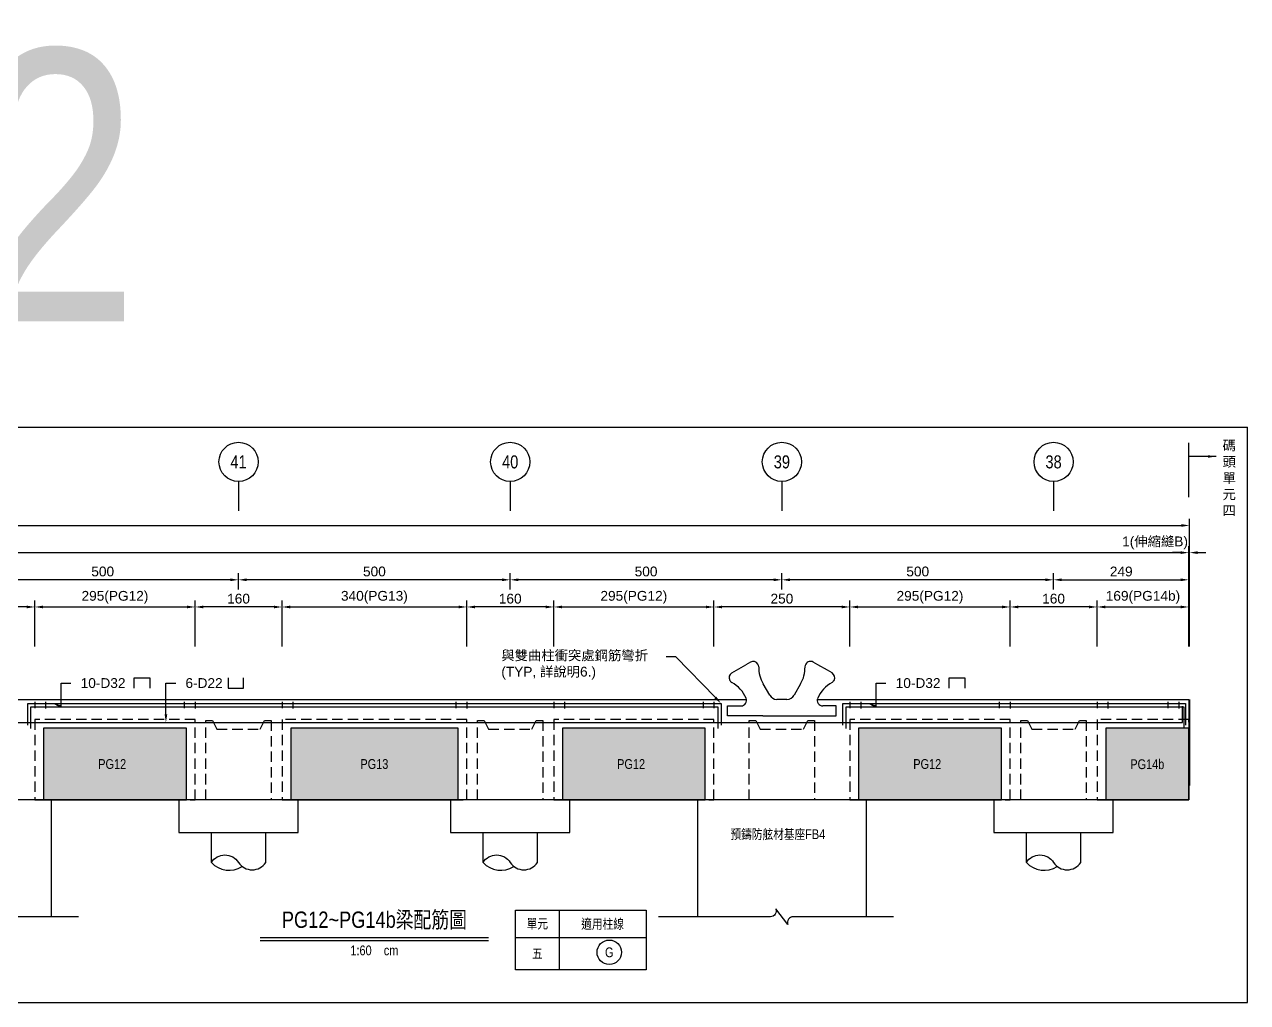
# Model space of a CAD drawing. Header units: millimetres. Extents: x 4668 to 40173, y -3560 to 14620.
# Drawn here: x 13149 to 15400, y 792 to 2592 of the extents above; entities that cross this region are included whole.
import ezdxf
from ezdxf import colors
from ezdxf.entities.mleader import LeaderData, LeaderLine
from ezdxf.enums import TextEntityAlignment as Align
from ezdxf.math import Vec2, Vec3

# ---------------------------------------------------------------- set-up
doc = ezdxf.new("R2010")
doc.units = ezdxf.units.MM
doc.linetypes.add('CENTER', pattern=[50.8, 31.75, -6.35, 6.35, -6.35])
doc.linetypes.add('HIDDEN', pattern=[9.525, 6.35, -3.175])
doc.layers.add('HB_0', color=7, linetype='Continuous', transparency=0.5)
for name, color, linetype in [('HB_DIM', 1, 'Continuous'), ('HB_SYMBOLS', 7, 'Continuous'), ('HB_TXT_CTEXT', 2, 'Continuous'), ('大樑編號', 2, 'Continuous'), ('底圖', 7, 'Continuous'), ('鋼筋', 3, 'Continuous')]:
    doc.layers.add(name, color=color, linetype=linetype)
doc.styles.get("Standard").update_dxf_attribs({"font": 'arial.ttf'})
doc.dimstyles.new('60', dxfattribs={"dimscale": 6, "dimtxt": 3, "dimasz": 2.5, "dimexe": 2, "dimexo": 2, "dimgap": 1, "dimtad": 1, "dimdec": 0, "dimdsep": 46, "dimtxsty": 'Standard', "dimcen": 0, "dimclrd": 1, "dimclre": 1, "dimclrt": 2, "dimadec": 0, "dimazin": 0, "dimtfac": 1, "dimtdec": 0, "dimtix": 1, "dimtmove": 2, "dimatfit": 3, "dimfxl": 1, "dimtolj": 1, "dimtzin": 0, "dimarcsym": 0})

# ---------------------------------------------------------------- blocks, each defined once
blk = doc.blocks.new('*D124')
at = {"layer": 'Defpoints', "color": 0}
for p in [(15291.6, 1620.2), (15291.6, 1435.2), (15292.6, 1435.2)]:
    blk.add_point(p, dxfattribs=at)
at = {"layer": 'HB_DIM', "color": 1, "lineweight": -2}
for p, q in [((15291.6, 1447.2), (15291.6, 1632.2)), ((15292.6, 1447.2), (15292.6, 1632.2)), ((15276.6, 1620.2), (15261.6, 1620.2)), ((15292.6, 1620.2), (15291.6, 1620.2)), ((15307.6, 1620.2), (15322.6, 1620.2))]:
    blk.add_line(p, q, dxfattribs=at)
at = {"layer": 'HB_DIM', "color": 1}
for points in [[(15276.6, 1617.7), (15276.6, 1622.7), (15291.6, 1620.2)], [(15307.6, 1622.7), (15307.6, 1617.7), (15292.6, 1620.2)]]:
    blk.add_solid(points, dxfattribs=at)
at = {"layer": 'HB_DIM', "color": 2, "insert": (15229.4, 1638.2), "char_height": 18, "attachment_point": 5}
blk.add_mtext('\\A1;1(伸縮縫B)', dxfattribs=at)
blk = doc.blocks.new('*D134')
at = {"layer": 'Defpoints', "color": 0}
for p in [(13042.6, 1570.2), (13042.6, 1540.2), (13542.6, 1540.2)]:
    blk.add_point(p, dxfattribs=at)
at = {"layer": 'HB_DIM', "color": 1, "lineweight": -2}
for p, q in [((13042.6, 1552.2), (13042.6, 1582.2)), ((13542.6, 1552.2), (13542.6, 1582.2)), ((13527.6, 1570.2), (13057.6, 1570.2))]:
    blk.add_line(p, q, dxfattribs=at)
at = {"layer": 'HB_DIM', "color": 1}
for points in [[(13057.6, 1572.7), (13057.6, 1567.7), (13042.6, 1570.2)], [(13527.6, 1567.7), (13527.6, 1572.7), (13542.6, 1570.2)]]:
    blk.add_solid(points, dxfattribs=at)
at = {"layer": 'HB_DIM', "color": 2, "insert": (13292.6, 1585.4), "char_height": 18, "attachment_point": 5}
blk.add_mtext('\\A1;500', dxfattribs=at)
blk = doc.blocks.new('*D135')
at = {"layer": 'Defpoints', "color": 0}
for p in [(15291.6, 1570.2), (15042.6, 1540.2), (15291.6, 1540.2)]:
    blk.add_point(p, dxfattribs=at)
at = {"layer": 'HB_DIM', "color": 1, "lineweight": -2}
for p, q in [((15042.6, 1552.2), (15042.6, 1582.2)), ((15291.6, 1552.2), (15291.6, 1582.2)), ((15057.6, 1570.2), (15276.6, 1570.2))]:
    blk.add_line(p, q, dxfattribs=at)
at = {"layer": 'HB_DIM', "color": 1}
for points in [[(15057.6, 1572.7), (15057.6, 1567.7), (15042.6, 1570.2)], [(15276.6, 1567.7), (15276.6, 1572.7), (15291.6, 1570.2)]]:
    blk.add_solid(points, dxfattribs=at)
at = {"layer": 'HB_DIM', "color": 2, "insert": (15167.1, 1585.4), "char_height": 18, "attachment_point": 5}
blk.add_mtext('\\A1;249', dxfattribs=at)
blk = doc.blocks.new('*D136')
at = {"layer": 'Defpoints', "color": 0}
for p in [(14542.6, 1570.2), (14542.6, 1540.2), (15042.6, 1540.2)]:
    blk.add_point(p, dxfattribs=at)
at = {"layer": 'HB_DIM', "color": 1, "lineweight": -2}
for p, q in [((14542.6, 1552.2), (14542.6, 1582.2)), ((15042.6, 1552.2), (15042.6, 1582.2)), ((15027.6, 1570.2), (14557.6, 1570.2))]:
    blk.add_line(p, q, dxfattribs=at)
at = {"layer": 'HB_DIM', "color": 1}
for points in [[(14557.6, 1572.7), (14557.6, 1567.7), (14542.6, 1570.2)], [(15027.6, 1567.7), (15027.6, 1572.7), (15042.6, 1570.2)]]:
    blk.add_solid(points, dxfattribs=at)
at = {"layer": 'HB_DIM', "color": 2, "insert": (14792.6, 1585.4), "char_height": 18, "attachment_point": 5}
blk.add_mtext('\\A1;500', dxfattribs=at)
blk = doc.blocks.new('*D137')
at = {"layer": 'Defpoints', "color": 0}
for p in [(14042.6, 1570.2), (14042.6, 1540.2), (14542.6, 1540.2)]:
    blk.add_point(p, dxfattribs=at)
at = {"layer": 'HB_DIM', "color": 1, "lineweight": -2}
for p, q in [((14042.6, 1552.2), (14042.6, 1582.2)), ((14542.6, 1552.2), (14542.6, 1582.2)), ((14527.6, 1570.2), (14057.6, 1570.2))]:
    blk.add_line(p, q, dxfattribs=at)
at = {"layer": 'HB_DIM', "color": 1}
for points in [[(14057.6, 1572.7), (14057.6, 1567.7), (14042.6, 1570.2)], [(14527.6, 1567.7), (14527.6, 1572.7), (14542.6, 1570.2)]]:
    blk.add_solid(points, dxfattribs=at)
at = {"layer": 'HB_DIM', "color": 2, "insert": (14292.6, 1585.4), "char_height": 18, "attachment_point": 5}
blk.add_mtext('\\A1;500', dxfattribs=at)
blk = doc.blocks.new('*D138')
at = {"layer": 'Defpoints', "color": 0}
for p in [(13542.6, 1570.2), (13542.6, 1540.2), (14042.6, 1540.2)]:
    blk.add_point(p, dxfattribs=at)
at = {"layer": 'HB_DIM', "color": 1, "lineweight": -2}
for p, q in [((13542.6, 1552.2), (13542.6, 1582.2)), ((14042.6, 1552.2), (14042.6, 1582.2)), ((14027.6, 1570.2), (13557.6, 1570.2))]:
    blk.add_line(p, q, dxfattribs=at)
at = {"layer": 'HB_DIM', "color": 1}
for points in [[(13557.6, 1572.7), (13557.6, 1567.7), (13542.6, 1570.2)], [(14027.6, 1567.7), (14027.6, 1572.7), (14042.6, 1570.2)]]:
    blk.add_solid(points, dxfattribs=at)
at = {"layer": 'HB_DIM', "color": 2, "insert": (13792.6, 1585.4), "char_height": 18, "attachment_point": 5}
blk.add_mtext('\\A1;500', dxfattribs=at)
blk = doc.blocks.new('double c')
at = {"layer": 'HB_0', "color": 7, "linetype": 'Continuous'}
for p, q in [((1505582.6, -1446899.7), (1505599.9, -1446889.7)), ((1505608.5, -1446884.7), (1505599.9, -1446889.7)), ((1505732.6, -1446889.7), (1505723.9, -1446884.7)), ((1505749.9, -1446899.7), (1505732.6, -1446889.7)), ((1505573.9, -1446904.7), (1505582.6, -1446899.7)), ((1505758.5, -1446904.7), (1505749.9, -1446899.7)), ((1505643.8, -1446945.9), (1505631.8, -1446925)), ((1505700.6, -1446925), (1505688.6, -1446945.9)), ((1505666.2, -1446953.4), (1505656.8, -1446953.4)), ((1505675.6, -1446953.4), (1505666.2, -1446953.4)), ((1505566.2, -1446983.4), (1505566.2, -1446965.4)), ((1505566.2, -1446965.4), (1505591.1, -1446965.4)), ((1505631.2, -1446983.4), (1505566.2, -1446983.4)), ((1505631.2, -1446983.4), (1505701.2, -1446983.4)), ((1505701.2, -1446983.4), (1505766.2, -1446983.4)), ((1505766.2, -1446965.4), (1505741.3, -1446965.4)), ((1505766.2, -1446983.4), (1505766.2, -1446965.4))]:
    blk.add_line(p, q, dxfattribs=at)
for centre, radius, start, end in [((1505613.5, -1446893.4), 10, 30, 120), ((1505613, -1446893.8), 10.7, 1.3853, 30.3798), ((1505683.6, -1446894.8), 60, 178.7643, 210.2362), ((1505648.8, -1446894.8), 60, 329.7638, 1.2357), ((1505719.4, -1446893.8), 10.7, 149.6202, 178.6147), ((1505718.9, -1446893.4), 10, 60, 150), ((1505578.9, -1446913.4), 10, 120, 210), ((1505579.5, -1446913.1), 10.7, 209.6202, 238.6147), ((1505753.5, -1446913.4), 10, 330, 60), ((1505752.9, -1446913.1), 10.7, 301.3853, 330.3798), ((1505545.1, -1446974.8), 60, 22.8745, 61.2357), ((1505787.4, -1446974.8), 60, 118.7643, 157.1255), ((1505591.1, -1446955.4), 10, 270, 22.8745), ((1505656.8, -1446938.4), 15, 210, 270), ((1505675.6, -1446938.4), 15, 270, 330), ((1505741.3, -1446955.4), 10, 157.1255, 270)]:
    blk.add_arc(centre, radius, start, end, dxfattribs=at)
blk = doc.blocks.new('*D145')
at = {"layer": 'Defpoints', "color": 0}
for p in [(13462.6, 1520.2), (13167.6, 1435.2), (13462.6, 1435.2)]:
    blk.add_point(p, dxfattribs=at)
at = {"layer": 'HB_DIM', "color": 1, "lineweight": -2}
for p, q in [((13167.6, 1447.2), (13167.6, 1532.2)), ((13462.6, 1447.2), (13462.6, 1532.2)), ((13182.6, 1520.2), (13447.6, 1520.2))]:
    blk.add_line(p, q, dxfattribs=at)
at = {"layer": 'HB_DIM', "color": 1}
for points in [[(13182.6, 1522.7), (13182.6, 1517.7), (13167.6, 1520.2)], [(13447.6, 1517.7), (13447.6, 1522.7), (13462.6, 1520.2)]]:
    blk.add_solid(points, dxfattribs=at)
at = {"layer": 'HB_DIM', "color": 2, "insert": (13315.1, 1538), "char_height": 18, "attachment_point": 5}
blk.add_mtext('\\A1;295(PG12)', dxfattribs=at)
blk = doc.blocks.new('*D146')
at = {"layer": 'Defpoints', "color": 0}
for p in [(14417.6, 1520.2), (14122.6, 1435.2), (14417.6, 1435.2)]:
    blk.add_point(p, dxfattribs=at)
at = {"layer": 'HB_DIM', "color": 1, "lineweight": -2}
for p, q in [((14122.6, 1447.2), (14122.6, 1532.2)), ((14417.6, 1447.2), (14417.6, 1532.2)), ((14137.6, 1520.2), (14402.6, 1520.2))]:
    blk.add_line(p, q, dxfattribs=at)
at = {"layer": 'HB_DIM', "color": 1}
for points in [[(14137.6, 1522.7), (14137.6, 1517.7), (14122.6, 1520.2)], [(14402.6, 1517.7), (14402.6, 1522.7), (14417.6, 1520.2)]]:
    blk.add_solid(points, dxfattribs=at)
at = {"layer": 'HB_DIM', "color": 2, "insert": (14270.1, 1538), "char_height": 18, "attachment_point": 5}
blk.add_mtext('\\A1;295(PG12)', dxfattribs=at)
blk = doc.blocks.new('*D147')
at = {"layer": 'Defpoints', "color": 0}
for p in [(14962.6, 1520.2), (14667.6, 1435.2), (14962.6, 1435.2)]:
    blk.add_point(p, dxfattribs=at)
at = {"layer": 'HB_DIM', "color": 1, "lineweight": -2}
for p, q in [((14667.6, 1447.2), (14667.6, 1532.2)), ((14962.6, 1447.2), (14962.6, 1532.2)), ((14682.6, 1520.2), (14947.6, 1520.2))]:
    blk.add_line(p, q, dxfattribs=at)
at = {"layer": 'HB_DIM', "color": 1}
for points in [[(14682.6, 1522.7), (14682.6, 1517.7), (14667.6, 1520.2)], [(14947.6, 1517.7), (14947.6, 1522.7), (14962.6, 1520.2)]]:
    blk.add_solid(points, dxfattribs=at)
at = {"layer": 'HB_DIM', "color": 2, "insert": (14815.1, 1538), "char_height": 18, "attachment_point": 5}
blk.add_mtext('\\A1;295(PG12)', dxfattribs=at)
blk = doc.blocks.new('*D148')
at = {"layer": 'Defpoints', "color": 0}
for p in [(13462.6, 1520.2), (13462.6, 1435.2), (13622.6, 1435.2)]:
    blk.add_point(p, dxfattribs=at)
at = {"layer": 'HB_DIM', "color": 1, "lineweight": -2}
for p, q in [((13462.6, 1447.2), (13462.6, 1532.2)), ((13622.6, 1447.2), (13622.6, 1532.2)), ((13607.6, 1520.2), (13477.6, 1520.2))]:
    blk.add_line(p, q, dxfattribs=at)
at = {"layer": 'HB_DIM', "color": 1}
for points in [[(13477.6, 1522.7), (13477.6, 1517.7), (13462.6, 1520.2)], [(13607.6, 1517.7), (13607.6, 1522.7), (13622.6, 1520.2)]]:
    blk.add_solid(points, dxfattribs=at)
at = {"layer": 'HB_DIM', "color": 2, "insert": (13542.6, 1535.4), "char_height": 18, "attachment_point": 5}
blk.add_mtext('\\A1;160', dxfattribs=at)
blk = doc.blocks.new('*D149')
at = {"layer": 'Defpoints', "color": 0}
for p in [(13962.6, 1520.2), (13962.6, 1435.2), (14122.6, 1435.2)]:
    blk.add_point(p, dxfattribs=at)
at = {"layer": 'HB_DIM', "color": 1, "lineweight": -2}
for p, q in [((13962.6, 1447.2), (13962.6, 1532.2)), ((14122.6, 1447.2), (14122.6, 1532.2)), ((14107.6, 1520.2), (13977.6, 1520.2))]:
    blk.add_line(p, q, dxfattribs=at)
at = {"layer": 'HB_DIM', "color": 1}
for points in [[(13977.6, 1522.7), (13977.6, 1517.7), (13962.6, 1520.2)], [(14107.6, 1517.7), (14107.6, 1522.7), (14122.6, 1520.2)]]:
    blk.add_solid(points, dxfattribs=at)
at = {"layer": 'HB_DIM', "color": 2, "insert": (14042.6, 1535.4), "char_height": 18, "attachment_point": 5}
blk.add_mtext('\\A1;160', dxfattribs=at)
blk = doc.blocks.new('*D150')
at = {"layer": 'Defpoints', "color": 0}
for p in [(13962.6, 1520.2), (13622.6, 1435.2), (13962.6, 1435.2)]:
    blk.add_point(p, dxfattribs=at)
at = {"layer": 'HB_DIM', "color": 1, "lineweight": -2}
for p, q in [((13622.6, 1447.2), (13622.6, 1532.2)), ((13962.6, 1447.2), (13962.6, 1532.2)), ((13637.6, 1520.2), (13947.6, 1520.2))]:
    blk.add_line(p, q, dxfattribs=at)
at = {"layer": 'HB_DIM', "color": 1}
for points in [[(13637.6, 1522.7), (13637.6, 1517.7), (13622.6, 1520.2)], [(13947.6, 1517.7), (13947.6, 1522.7), (13962.6, 1520.2)]]:
    blk.add_solid(points, dxfattribs=at)
at = {"layer": 'HB_DIM', "color": 2, "insert": (13792.6, 1538), "char_height": 18, "attachment_point": 5}
blk.add_mtext('\\A1;340(PG13)', dxfattribs=at)
blk = doc.blocks.new('*D151')
at = {"layer": 'Defpoints', "color": 0}
for p in [(12917.6, 1520.2), (12917.6, 1435.2), (13167.6, 1435.2)]:
    blk.add_point(p, dxfattribs=at)
at = {"layer": 'HB_DIM', "color": 1, "lineweight": -2}
for p, q in [((12917.6, 1447.2), (12917.6, 1532.2)), ((13167.6, 1447.2), (13167.6, 1532.2)), ((13152.6, 1520.2), (12932.6, 1520.2))]:
    blk.add_line(p, q, dxfattribs=at)
at = {"layer": 'HB_DIM', "color": 1}
for points in [[(12932.6, 1522.7), (12932.6, 1517.7), (12917.6, 1520.2)], [(13152.6, 1517.7), (13152.6, 1522.7), (13167.6, 1520.2)]]:
    blk.add_solid(points, dxfattribs=at)
at = {"layer": 'HB_DIM', "color": 2, "insert": (13042.6, 1535.4), "char_height": 18, "attachment_point": 5}
blk.add_mtext('\\A1;250', dxfattribs=at)
blk = doc.blocks.new('*D152')
at = {"layer": 'Defpoints', "color": 0}
for p in [(14417.6, 1520.2), (14417.6, 1435.2), (14667.6, 1435.2)]:
    blk.add_point(p, dxfattribs=at)
at = {"layer": 'HB_DIM', "color": 1, "lineweight": -2}
for p, q in [((14417.6, 1447.2), (14417.6, 1532.2)), ((14667.6, 1447.2), (14667.6, 1532.2)), ((14652.6, 1520.2), (14432.6, 1520.2))]:
    blk.add_line(p, q, dxfattribs=at)
at = {"layer": 'HB_DIM', "color": 1}
for points in [[(14432.6, 1522.7), (14432.6, 1517.7), (14417.6, 1520.2)], [(14652.6, 1517.7), (14652.6, 1522.7), (14667.6, 1520.2)]]:
    blk.add_solid(points, dxfattribs=at)
at = {"layer": 'HB_DIM', "color": 2, "insert": (14542.6, 1535.4), "char_height": 18, "attachment_point": 5}
blk.add_mtext('\\A1;250', dxfattribs=at)
blk = doc.blocks.new('*D153')
at = {"layer": 'Defpoints', "color": 0}
for p in [(15291.6, 1620.2), (10793.6, 1435.2), (15291.6, 1435.2)]:
    blk.add_point(p, dxfattribs=at)
at = {"layer": 'HB_DIM', "color": 1, "lineweight": -2}
for p, q in [((10793.6, 1447.2), (10793.6, 1632.2)), ((15291.6, 1447.2), (15291.6, 1632.2)), ((10808.6, 1620.2), (15276.6, 1620.2))]:
    blk.add_line(p, q, dxfattribs=at)
at = {"layer": 'HB_DIM', "color": 1}
for points in [[(10808.6, 1622.7), (10808.6, 1617.7), (10793.6, 1620.2)], [(15276.6, 1617.7), (15276.6, 1622.7), (15291.6, 1620.2)]]:
    blk.add_solid(points, dxfattribs=at)
at = {"layer": 'HB_DIM', "color": 2, "insert": (13042.6, 1635.4), "char_height": 18, "attachment_point": 5}
blk.add_mtext('\\A1;4498', dxfattribs=at)
blk = doc.blocks.new('*D154')
at = {"layer": 'Defpoints', "color": 0}
for p in [(15292.6, 1670.2), (10792.6, 1435.2), (15292.6, 1435.2)]:
    blk.add_point(p, dxfattribs=at)
at = {"layer": 'HB_DIM', "color": 1, "lineweight": -2}
for p, q in [((10792.6, 1447.2), (10792.6, 1682.2)), ((10807.6, 1670.2), (15277.6, 1670.2)), ((15292.6, 1447.2), (15292.6, 1682.2))]:
    blk.add_line(p, q, dxfattribs=at)
at = {"layer": 'HB_DIM', "color": 1}
for points in [[(10807.6, 1672.7), (10807.6, 1667.7), (10792.6, 1670.2)], [(15277.6, 1667.7), (15277.6, 1672.7), (15292.6, 1670.2)]]:
    blk.add_solid(points, dxfattribs=at)
at = {"layer": 'HB_DIM', "color": 2, "insert": (13042.6, 1685.4), "char_height": 18, "attachment_point": 5}
blk.add_mtext('\\A1;4500', dxfattribs=at)
blk = doc.blocks.new('*D155')
at = {"layer": 'Defpoints', "color": 0}
for p in [(14962.6, 1520.2), (14962.6, 1435.2), (15122.6, 1435.2)]:
    blk.add_point(p, dxfattribs=at)
at = {"layer": 'HB_DIM', "color": 1, "lineweight": -2}
for p, q in [((14962.6, 1447.2), (14962.6, 1532.2)), ((15122.6, 1447.2), (15122.6, 1532.2)), ((15107.6, 1520.2), (14977.6, 1520.2))]:
    blk.add_line(p, q, dxfattribs=at)
at = {"layer": 'HB_DIM', "color": 1}
for points in [[(14977.6, 1522.7), (14977.6, 1517.7), (14962.6, 1520.2)], [(15107.6, 1517.7), (15107.6, 1522.7), (15122.6, 1520.2)]]:
    blk.add_solid(points, dxfattribs=at)
at = {"layer": 'HB_DIM', "color": 2, "insert": (15042.6, 1535.4), "char_height": 18, "attachment_point": 5}
blk.add_mtext('\\A1;160', dxfattribs=at)
blk = doc.blocks.new('*D156')
at = {"layer": 'Defpoints', "color": 0}
for p in [(15291.6, 1520.2), (15122.6, 1435.2), (15291.6, 1435.2)]:
    blk.add_point(p, dxfattribs=at)
at = {"layer": 'HB_DIM', "color": 1, "lineweight": -2}
for p, q in [((15122.6, 1447.2), (15122.6, 1532.2)), ((15291.6, 1447.2), (15291.6, 1532.2)), ((15137.6, 1520.2), (15276.6, 1520.2))]:
    blk.add_line(p, q, dxfattribs=at)
at = {"layer": 'HB_DIM', "color": 1}
for points in [[(15137.6, 1522.7), (15137.6, 1517.7), (15122.6, 1520.2)], [(15276.6, 1517.7), (15276.6, 1522.7), (15291.6, 1520.2)]]:
    blk.add_solid(points, dxfattribs=at)
at = {"layer": 'HB_DIM', "color": 2, "insert": (15207.1, 1538), "char_height": 18, "attachment_point": 5}
blk.add_mtext('\\A1;169(PG14b)', dxfattribs=at)
blk = doc.blocks.new('PG12側')
at = {"layer": 'HB_0'}
h = blk.add_hatch(color=253, dxfattribs=at)
h.dxf.hatch_style = 1
h.paths.add_polyline_path([(279, 132), (16, 132), (16, 0), (279, 0)])
at = {"layer": 'HB_0', "color": 1, "linetype": 'HIDDEN', "ltscale": 3}
blk.add_lwpolyline([(0, 0), (295, 0), (295, 148), (0, 148)], close=True, dxfattribs=at)
at = {"layer": 'HB_0', "color": 7}
blk.add_lwpolyline([(16, 0), (279, 0), (279, 132), (16, 132)], close=True, dxfattribs=at)
at = {"layer": '大樑編號', "linetype": 'Continuous', "width": 0.8}
blk.add_text('PG12', height=18, dxfattribs=at).set_placement((142.5, 66), align=Align.MIDDLE)
blk = doc.blocks.new('PB6')
at = {"layer": 'HB_0', "color": 1, "linetype": 'HIDDEN', "ltscale": 3}
blk.add_lwpolyline([(0, 0), (0, 146), (12, 146), (20, 130), (100, 130), (108, 146), (120, 146), (120, 0), (0, 0)], dxfattribs=at)
blk = doc.blocks.new('PG13側')
at = {"layer": 'HB_0'}
h = blk.add_hatch(color=253, dxfattribs=at)
h.dxf.hatch_style = 1
h.paths.add_polyline_path([(324, 132), (16, 132), (16, 0), (324, 0)])
at = {"layer": 'HB_0', "color": 1, "linetype": 'HIDDEN', "ltscale": 3}
blk.add_lwpolyline([(0, 0), (340, 0), (340, 148), (0, 148)], close=True, dxfattribs=at)
at = {"layer": 'HB_0', "color": 7}
blk.add_lwpolyline([(16, 0), (324, 0), (324, 132), (16, 132)], close=True, dxfattribs=at)
at = {"layer": '大樑編號', "linetype": 'Continuous', "width": 0.8}
blk.add_text('PG13', height=18, rotation=360, dxfattribs=at).set_placement((170, 66), align=Align.MIDDLE)
blk = doc.blocks.new('PG14b')
at = {"layer": 'HB_0'}
h = blk.add_hatch(color=253, dxfattribs=at)
h.dxf.hatch_style = 1
h.paths.add_polyline_path([(0, 102), (-153, 102), (-153, -30), (0, -30)])
at = {"layer": 'HB_0', "color": 1, "linetype": 'HIDDEN', "ltscale": 3}
blk.add_lwpolyline([(-169, -30), (0, -30), (0, 118), (-169, 118)], close=True, dxfattribs=at)
at = {"layer": 'HB_0', "color": 7}
blk.add_lwpolyline([(-153, -30), (0, -30), (0, 102), (-153, 102)], close=True, dxfattribs=at)
at = {"layer": '大樑編號', "linetype": 'Continuous', "width": 0.8}
blk.add_text('PG14b', height=18, rotation=360, dxfattribs=at).set_placement((-76.5, 36), align=Align.MIDDLE)
blk = doc.blocks.new('預鑄樁帽&樁1000直')
at = {"layer": 'HB_0', "linetype": 'Continuous'}
for p, q in [((-50, -115.1), (-50, -60)), ((50, -115.1), (50, -60))]:
    blk.add_line(p, q, dxfattribs=at)
blk.add_lwpolyline([(-110, -60), (110, -60), (110, 0), (-110, 0)], close=True, dxfattribs=at)
for points in [[(-50, -115.1, -0.546594), (0, -115.1, 0.546594), (50, -115.1, 0.546594)], [(-50, -115.1, 0.374126), (6.6, -122.4, 0.374126)]]:
    blk.add_lwpolyline(points, format="xyb", dxfattribs=at)
blk = doc.blocks.new('gr_t')
at = {"layer": 'HB_SYMBOLS', "color": 4, "linetype": 'Continuous'}
blk.add_line((0, -6), (0, -15), dxfattribs=at)
blk.add_circle((0, 0), 6, dxfattribs=at)
at = {"layer": 'HB_SYMBOLS', "color": 4, "linetype": 'Continuous', "width": 0.8}
blk.add_attdef('A', text='', height=4.5, dxfattribs=at).set_placement((0, 0), align=Align.MIDDLE)
blk = doc.blocks.new('柱線編號')
at = {"layer": 'HB_SYMBOLS', "color": 4, "linetype": 'Continuous'}
blk.add_circle((0, 0), 22.5, dxfattribs=at)
at = {"layer": 'HB_SYMBOLS', "color": 4, "linetype": 'Continuous', "width": 0.8}
blk.add_attdef('01', text='', height=18, dxfattribs=at).set_placement((0, 0), align=Align.MIDDLE)

msp = doc.modelspace()

# ---------------------------------------------------------------- linework, layer by layer
at = {"layer": 'Defpoints', "color": 1, "linetype": 'Continuous'}
for points in [[(10665.575, 1851.197), (10665.575, 792.197), (15399.575, 792.197), (15399.575, 1851.197)], [(10665.575, 1851.197), (15399.575, 1851.197)]]:
    msp.add_lwpolyline(points, dxfattribs=at)
at = {"layer": 'HB_0', "color": 1, "linetype": 'CENTER', "ltscale": 5}
msp.add_line((15292.575, 1350.197), (15292.575, 1165.197), dxfattribs=at)
at = {"layer": 'HB_0', "color": 4}
for p, q in [((14132.575, 962.197), (14132.575, 852.197)), ((14052.575, 912.197), (14292.575, 912.197))]:
    msp.add_line(p, q, dxfattribs=at)
at = {"layer": 'HB_0'}
for points in [[(14607.843, 1350.197), (15291.575, 1350.197), (15291.575, 1165.197), (12887.575, 1165.197), (12652.575, 1165.197), (12652.575, 1165.197), (11932.575, 1165.197), (11932.575, 1165.197), (10793.575, 1165.197), (10793.575, 1350.197), (11477.306, 1350.197)], [(13197.575, 1165.197), (13197.575, 950.197)], [(14387.575, 950.197), (14387.575, 1165.197)], [(14697.575, 1165.197), (14697.575, 950.197)]]:
    msp.add_lwpolyline(points, dxfattribs=at)
at = {"layer": 'HB_0', "color": 7}
msp.add_lwpolyline([(13107.843, 1350.197), (14477.306, 1350.197)], dxfattribs=at)
at = {"layer": 'HB_0', "color": 4}
msp.add_lwpolyline([(14052.575, 852.197), (14052.575, 962.197), (14292.575, 962.197), (14292.575, 852.197)], close=True, dxfattribs=at)
at = {"layer": 'HB_DIM'}
msp.add_line((15291.575, 1722.19), (15291.575, 1822.19), dxfattribs=at)
at = {"layer": 'HB_DIM', "linetype": 'Continuous'}
for points in [[(13248.037, 950.197), (13063.408, 950.197, 0.52947275), (13053.689, 935.895), (13031.461, 964.499, -0.53281519), (13021.741, 950.197), (12815.596, 950.197)], [(14748.037, 950.197), (14563.408, 950.197, 0.52947275), (14553.689, 935.895), (14531.461, 964.499, -0.53281519), (14521.741, 950.197), (14315.596, 950.197)]]:
    msp.add_lwpolyline(points, format="xyb", dxfattribs=at)
at = {"layer": 'HB_TXT_CTEXT', "color": 3, "linetype": 'Continuous'}
msp.add_line((13582.575, 912.197), (14002.575, 912.197), dxfattribs=at)
at = {"layer": 'HB_TXT_CTEXT', "color": 1, "linetype": 'Continuous'}
msp.add_line((13582.575, 906.197), (14002.575, 906.197), dxfattribs=at)
at = {"layer": 'HB_TXT_CTEXT', "linetype": 'Continuous'}
for points in [[(13350.733, 1370.636), (13350.733, 1389.758), (13379.137, 1389.758), (13379.137, 1370.636)], [(13523.582, 1389.758), (13523.582, 1370.636), (13551.986, 1370.636), (13551.986, 1389.758)], [(14850.733, 1370.636), (14850.733, 1389.758), (14879.137, 1389.758), (14879.137, 1370.636)]]:
    msp.add_lwpolyline(points, dxfattribs=at)
at = {"layer": '鋼筋'}
for p, q in [((13167.575, 1345.697), (13167.575, 1333.697)), ((13187.575, 1345.597), (13187.575, 1333.597)), ((13442.575, 1345.697), (13442.575, 1333.697)), ((13462.575, 1345.597), (13462.575, 1333.597)), ((13622.575, 1345.697), (13622.575, 1333.697)), ((13642.575, 1345.597), (13642.575, 1333.597)), ((13942.575, 1345.697), (13942.575, 1333.697)), ((13962.575, 1345.597), (13962.575, 1333.597)), ((14122.575, 1345.697), (14122.575, 1333.697)), ((14142.575, 1345.597), (14142.575, 1333.597)), ((14397.575, 1345.797), (14397.575, 1333.797)), ((14417.575, 1345.697), (14417.575, 1333.697)), ((14667.575, 1345.697), (14667.575, 1333.697)), ((14687.575, 1345.597), (14687.575, 1333.597)), ((14942.575, 1345.697), (14942.575, 1333.697)), ((14962.575, 1345.597), (14962.575, 1333.597)), ((15122.575, 1345.697), (15122.575, 1333.697)), ((15142.575, 1345.597), (15142.575, 1333.597)), ((15253.075, 1345.697), (15253.075, 1333.697)), ((15273.075, 1345.597), (15273.075, 1333.597))]:
    msp.add_line(p, q, dxfattribs=at)
for points in [[(10805.575, 1337.757), (10805.575, 1307.697), (15279.575, 1307.697), (15279.575, 1337.697)], [(13154.575, 1302.667), (13154.575, 1342.697), (14430.575, 1342.697), (14430.575, 1302.667)], [(13160.575, 1296.667), (13160.575, 1336.697), (14424.575, 1336.697), (14424.575, 1296.667)], [(14654.575, 1302.667), (14654.575, 1342.697), (15285.575, 1342.697), (15285.575, 1302.667)], [(14660.575, 1296.667), (14660.575, 1336.697), (15282.575, 1336.697), (15282.575, 1296.667)]]:
    msp.add_lwpolyline(points, dxfattribs=at)

# ---------------------------------------------------------------- block references
at = {"layer": 'HB_0', "color": 7, "linetype": 'Continuous'}
msp.add_blockref('double c', (-1491123.642, 1448303.558), dxfattribs=at)
at = {"layer": 'HB_0', "color": 4}
for name, p in [('PG12側', (13167.575, 1165.197)), ('PB6', (13482.575, 1165.197)), ('PG13側', (13622.575, 1165.197)), ('PB6', (13982.575, 1165.197)), ('PG12側', (14122.575, 1165.197)), ('PB6', (14482.575, 1165.197)), ('PG12側', (14667.575, 1165.197)), ('PB6', (14982.575, 1165.197)), ('PG14b', (15291.575, 1195.197)), ('預鑄樁帽&樁1000直', (13542.575, 1165.197)), ('預鑄樁帽&樁1000直', (14042.575, 1165.197)), ('預鑄樁帽&樁1000直', (15042.575, 1165.197))]:
    msp.add_blockref(name, p, dxfattribs=at)
at = {"layer": 'HB_0'}
msp.add_blockref('柱線編號', (14224.885, 884.639), dxfattribs=at).add_auto_attribs({'01': 'G'})
at = {"layer": '底圖'}
ref = msp.add_blockref('gr_t', (13542.575, 1787.256), dxfattribs=dict(at, xscale=6.000000000000001, yscale=6.000000000000001, zscale=6.000000000000001))
ref.add_attrib('A', '41', dxfattribs={"layer": 'HB_SYMBOLS', "color": 4, "linetype": 'Continuous', "height": 24, "rotation": 360, "width": 0.8}).set_placement((13542.575, 1787.256), align=Align.MIDDLE)
ref = msp.add_blockref('gr_t', (14042.575, 1787.256), dxfattribs=dict(at, xscale=6.000000000000001, yscale=6.000000000000001, zscale=6.000000000000001))
ref.add_attrib('A', '40', dxfattribs={"layer": 'HB_SYMBOLS', "color": 4, "linetype": 'Continuous', "height": 24, "rotation": 360, "width": 0.8}).set_placement((14042.575, 1787.256), align=Align.MIDDLE)
ref = msp.add_blockref('gr_t', (14542.575, 1787.256), dxfattribs=dict(at, xscale=6.000000000000001, yscale=6.000000000000001, zscale=6.000000000000001))
ref.add_attrib('A', '39', dxfattribs={"layer": 'HB_SYMBOLS', "color": 4, "linetype": 'Continuous', "height": 24, "rotation": 360, "width": 0.8}).set_placement((14542.575, 1787.256), align=Align.MIDDLE)
ref = msp.add_blockref('gr_t', (15042.575, 1787.256), dxfattribs=dict(at, xscale=6.000000000000001, yscale=6.000000000000001, zscale=6.000000000000001))
ref.add_attrib('A', '38', dxfattribs={"layer": 'HB_SYMBOLS', "color": 4, "linetype": 'Continuous', "height": 24, "rotation": 360, "width": 0.8}).set_placement((15042.575, 1787.256), align=Align.MIDDLE)

# ---------------------------------------------------------------- texts
at = {"layer": 'Defpoints', "color": 241, "linetype": 'Continuous', "true_color": 0xf7abae, "width": 0.8}
msp.add_text('單元五122', height=500, rotation=360, dxfattribs=at).set_placement((10791.055, 2045.995))
at = {"layer": 'HB_0', "color": 2, "linetype": 'Continuous', "width": 0.8}
msp.add_text('預鑄防舷材基座FB4', height=18, dxfattribs=at).set_placement((14535.2, 1102.421), align=Align.MIDDLE)
at = {"layer": 'HB_DIM', "color": 2, "insert": (15353.618, 1826.598), "char_height": 18, "attachment_point": 1}
msp.add_mtext('碼\\P頭\\P單\\P元\\P四', dxfattribs=at)
at = {"layer": 'HB_TXT_CTEXT', "color": 3, "linetype": 'Continuous', "width": 0.8}
msp.add_text('PG12~PG14b梁配筋圖', height=30, rotation=360, dxfattribs=at).set_placement((13792.575, 945.197), align=Align.MIDDLE)
at = {"layer": 'HB_TXT_CTEXT', "linetype": 'Continuous', "width": 0.8}
for s, p in [('單元', (14092.575, 937.197)), ('適用柱線', (14212.575, 937.197)), ('1:60    cm', (13792.575, 888.197)), ('五', (14092.575, 882.197))]:
    msp.add_text(s, height=18, rotation=360, dxfattribs=at).set_placement(p, align=Align.MIDDLE)

# ---------------------------------------------------------------- dimensions: what is measured, and where the dimension line sits
at = {"layer": 'HB_DIM'}
for base, p1, p2, picture, middle in [((15292.575, 1670.197), (10792.575, 1435.197), (15292.575, 1435.197), '*D154', (13042.575, 1685.386)), ((15291.575, 1620.197), (10793.575, 1435.197), (15291.575, 1435.197), '*D153', (13042.575, 1635.386)), ((13042.575, 1570.197), (13542.575, 1540.197), (13042.575, 1540.197), '*D134', (13292.575, 1585.386)), ((13542.575, 1570.197), (14042.575, 1540.197), (13542.575, 1540.197), '*D138', (13792.575, 1585.386)), ((14042.575, 1570.197), (14542.575, 1540.197), (14042.575, 1540.197), '*D137', (14292.575, 1585.386)), ((14542.575, 1570.197), (15042.575, 1540.197), (14542.575, 1540.197), '*D136', (14792.575, 1585.386)), ((15291.575, 1570.197), (15042.575, 1540.197), (15291.575, 1540.197), '*D135', (15167.075, 1585.386))]:
    dim = msp.add_linear_dim(base=base, p1=p1, p2=p2, angle=0, dimstyle='60', dxfattribs=at)
    dim.commit()
    dim.dimension.update_dxf_attribs({"geometry": picture, "text_midpoint": middle})
dim = msp.add_linear_dim(base=(15291.575, 1620.197), p1=(15292.575, 1435.197), p2=(15291.575, 1435.197), text='<>(伸縮縫B)', dimstyle='60', dxfattribs=at)
dim.commit()
dim.dimension.update_dxf_attribs({"geometry": '*D124', "text_midpoint": (15229.427, 1638.197), "dimtype": 160})
for base, p1, p2, picture, middle in [((12917.575, 1520.197), (13167.575, 1435.197), (12917.575, 1435.197), '*D151', (13042.575, 1535.386)), ((13462.575, 1520.197), (13622.575, 1435.197), (13462.575, 1435.197), '*D148', (13542.575, 1535.386)), ((13962.575, 1520.197), (14122.575, 1435.197), (13962.575, 1435.197), '*D149', (14042.575, 1535.386)), ((14417.575, 1520.197), (14667.575, 1435.197), (14417.575, 1435.197), '*D152', (14542.575, 1535.386)), ((14962.575, 1520.197), (15122.575, 1435.197), (14962.575, 1435.197), '*D155', (15042.575, 1535.386))]:
    dim = msp.add_linear_dim(base=base, p1=p1, p2=p2, angle=180, text='<>\\X ', dimstyle='60', dxfattribs=at)
    dim.commit()
    dim.dimension.update_dxf_attribs({"geometry": picture, "text_midpoint": middle})
for base, p1, p2, text, picture, middle in [((13462.575, 1520.197), (13167.575, 1435.197), (13462.575, 1435.197), '<>(PG12)', '*D145', (13315.075, 1537.996)), ((13962.575, 1520.197), (13622.575, 1435.197), (13962.575, 1435.197), '<>(PG13)', '*D150', (13792.575, 1537.996)), ((14417.575, 1520.197), (14122.575, 1435.197), (14417.575, 1435.197), '<>(PG12)', '*D146', (14270.075, 1537.996)), ((14962.575, 1520.197), (14667.575, 1435.197), (14962.575, 1435.197), '<>(PG12)', '*D147', (14815.075, 1537.996)), ((15291.575, 1520.197), (15122.575, 1435.197), (15291.575, 1435.197), '<>(PG14b)', '*D156', (15207.075, 1537.996))]:
    dim = msp.add_linear_dim(base=base, p1=p1, p2=p2, text=text, dimstyle='60', dxfattribs=at)
    dim.commit()
    dim.dimension.update_dxf_attribs({"geometry": picture, "text_midpoint": middle})

# ---------------------------------------------------------------- leaders
msp.add_leader([(15341.575, 1797.19), (15291.575, 1797.19)], dimstyle='60', dxfattribs=at)
ml = msp.add_multileader_mtext('Standard', dxfattribs=at)
ml.set_content('與雙曲柱衝突處鋼筋彎折\\P(TYP, 詳說明6.)', color=2)
ml.set_leader_properties(color=1)
ml.build(insert=Vec2(0, 0))
ml.multileader.update_dxf_attribs({"dogleg_length": 3, "arrow_head_size": 15, "scale": 6})
ctx = ml.context
ctx.base_point, ctx.scale, ctx.char_height, ctx.arrow_head_size, ctx.landing_gap_size, ctx.plane_origin = Vec3(14008.193, 1428.13), 6, 18, 15, 18, Vec3(14257.227, 1370.798)
notes = []
notes.append((ctx, [(0, (1, 1, 0), (14347.534, 1428.484), (-1, 0), 18, [(0, [(14430.575, 1342.697)], 0, [])])]))
ctx.mtext.insert, ctx.mtext.flow_direction = Vec3(14026.193, 1440.13), 5
ml = msp.add_multileader_mtext('Standard', dxfattribs=at)
ml.set_content('10-D32', color=2)
ml.set_leader_properties(color=1)
ml.build(insert=Vec2(0, 0))
ml.multileader.update_dxf_attribs({"dogleg_length": 3, "arrow_head_size": 15, "scale": 6})
ctx = ml.context
ctx.base_point, ctx.scale, ctx.char_height, ctx.arrow_head_size, ctx.landing_gap_size, ctx.plane_origin = Vec3(13234.037, 1380.197), 6, 18, 15, 18, Vec3(13602.168, 1348.264)
notes.append((ctx, [(0, (1, 1, 0), (13216.037, 1380.044), (1, 0), 18, [(0, [(13201.069, 1342.697), (13216.037, 1336.697)], 0, [])])]))
ctx.mtext.insert, ctx.mtext.flow_direction = Vec3(13252.037, 1389.197), 5
ml = msp.add_multileader_mtext('Standard', dxfattribs=at)
ml.set_content('6-D22', color=2)
ml.set_leader_properties(color=1)
ml.build(insert=Vec2(0, 0))
ml.multileader.update_dxf_attribs({"dogleg_length": 3, "arrow_head_size": 15, "scale": 6})
ctx = ml.context
ctx.base_point, ctx.scale, ctx.char_height, ctx.arrow_head_size, ctx.landing_gap_size, ctx.plane_origin = Vec3(13426.89, 1380.197), 6, 18, 15, 18, Vec3(13795.017, 1348.264)
notes.append((ctx, [(0, (1, 1, 0), (13408.89, 1380.044), (1, 0), 18, [(1, [(13408.927, 1307.697)], 0, [])])]))
ctx.mtext.insert, ctx.mtext.flow_direction = Vec3(13444.89, 1389.197), 5
ml = msp.add_multileader_mtext('Standard', dxfattribs=at)
ml.set_content('10-D32', color=2)
ml.set_leader_properties(color=1)
ml.build(insert=Vec2(0, 0))
ml.multileader.update_dxf_attribs({"dogleg_length": 3, "arrow_head_size": 15, "scale": 6})
ctx = ml.context
ctx.base_point, ctx.scale, ctx.char_height, ctx.arrow_head_size, ctx.landing_gap_size, ctx.plane_origin = Vec3(14734.037, 1380.197), 6, 18, 15, 18, Vec3(15102.168, 1348.264)
notes.append((ctx, [(0, (1, 1, 0), (14716.037, 1380.044), (1, 0), 18, [(0, [(14701.069, 1342.697), (14716.037, 1336.697)], 0, [])])]))
ctx.mtext.insert, ctx.mtext.flow_direction = Vec3(14752.037, 1389.197), 5
for ctx, leaders in notes:
    for number, flags, end, landing, length, lines in leaders:
        leader = LeaderData()
        leader.index, (leader.has_last_leader_line, leader.has_dogleg_vector, leader.attachment_direction) = number, flags
        leader.last_leader_point, leader.dogleg_vector, leader.dogleg_length = Vec3(end), Vec3(landing), length
        for number, points, colour, breaks in lines:
            line = LeaderLine()
            line.index, line.vertices, line.color, line.breaks = number, Vec3.list(points), colors.encode_raw_color(colour), breaks
            leader.lines.append(line)
        ctx.leaders.append(leader)

doc.saveas('drawing.dxf')
